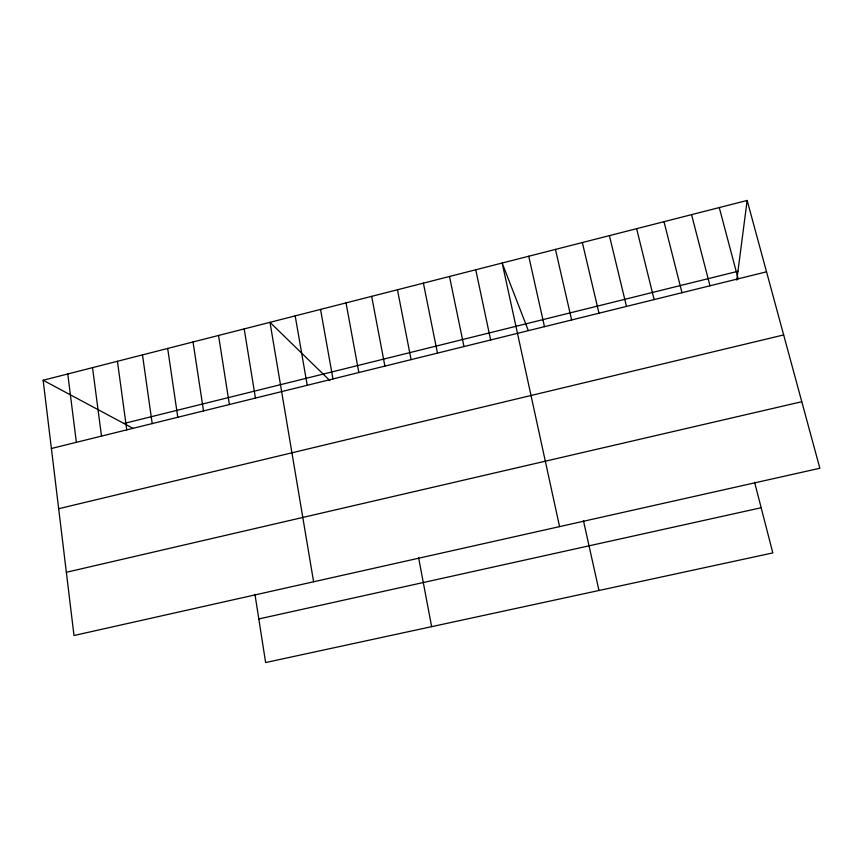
<?xml version="1.0" encoding="UTF-8"?>
<svg xmlns="http://www.w3.org/2000/svg" width="863" height="863" viewBox="0 0 863 863"><rect width="100%" height="100%" fill="white"/><g stroke="black" fill="none" stroke-linecap="round" stroke-linejoin="round"><path stroke-width="1.29" d="M736.797 280.119L747.153 200.453L43.15 380.259L73.991 635.513L819.85 468.253L747.153 200.453M123.916 423.496L737.941 271.284M51.392 448.49L766.527 271.823M58.673 508.717L783.658 334.941M66.354 572.288L801.781 401.716M258.803 618.944L761.166 507.735M43.15 380.259L132.978 428.339M329.871 380.605L269.99 322.32L313.614 581.781M528.264 330.421L502.169 263.021L559.569 526.624M719.267 207.573L738.167 278.825M691.554 214.65L709.979 285.793M754.586 482.234L772.817 552.913L265.631 662.547L254.952 594.316M664.003 221.694L681.975 292.708M636.624 228.684L654.132 299.59M609.407 235.631L626.473 306.419M582.352 242.546L598.976 313.215M555.459 249.407L571.64 319.968M528.728 256.235L544.477 326.678M583.431 520.637L598.987 590.497M475.75 269.774L490.637 339.979M449.494 276.473L463.97 346.57M423.399 283.14L437.455 353.118M397.455 289.763L411.09 359.634M371.662 296.354L384.898 366.106M418.577 557.617L431.64 626.667M346.02 302.902L358.846 372.536M320.529 309.418L332.967 378.933M295.189 315.89L307.228 385.286M244.186 328.911L255.437 398.08M218.533 335.459L229.396 404.52M193.032 341.975L203.506 410.917M167.681 348.447L177.778 417.271M142.481 354.887L152.201 423.593M117.433 361.284L126.775 429.871M92.524 367.649L101.5 436.117M67.767 373.97L76.365 442.32"/></g></svg>
